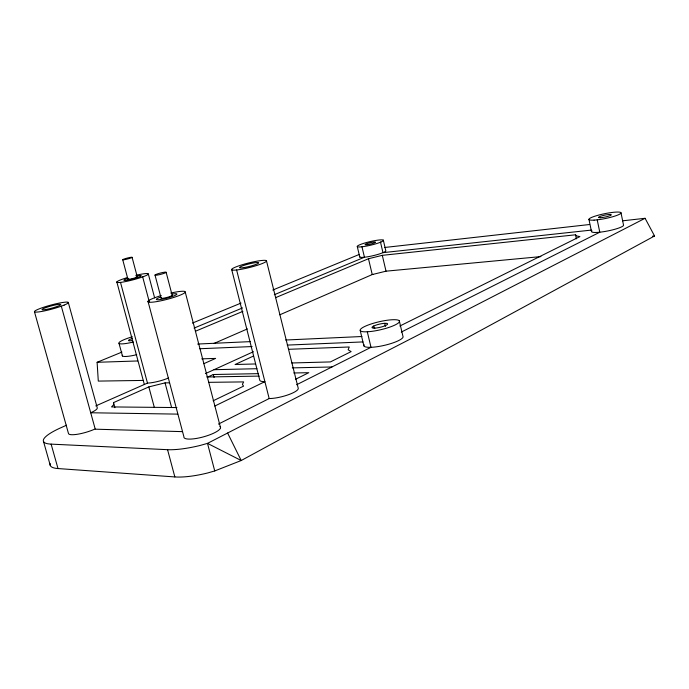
<?xml version="1.0" encoding="UTF-8"?>
<svg xmlns="http://www.w3.org/2000/svg" width="689" height="689" viewBox="0 0 689 689"><rect width="100%" height="100%" fill="white"/><g stroke="black" fill="none" stroke-linecap="round" stroke-linejoin="round"><path stroke-width="1.03" d="M622.675 220.807L645.085 218.292L654.55 235.982L241.202 460.528L214.735 470.94L207.527 473.007A47.317 12.815 -15.6 0 1 174.851 476.934L58.005 468.554A43.123 10.189 -16.7 0 1 50.245 463.654M645.085 218.292L207.501 443.371L200.266 445.421A47.472 11.808 -15.4 0 1 167.565 449.684L51.124 444.129L58.005 468.554M218.43 424.088L269.175 398.552A17.664 4.151 -14.3 0 0 288.114 394.831A17.664 4.151 -14.3 0 0 298.251 388.312L266.497 260.907A17.948 2.3 -14.1 0 0 240.177 265.394A17.948 2.3 -14.1 0 0 240.564 269.408A17.948 2.3 -14.1 0 0 266.497 260.907M296.632 384.738L371.009 347.316L367.297 331.788M401.299 332.072L599.783 232.21L597.217 219.851M182.482 431.633L94.66 429.169A17.294 3.746 -16.4 0 1 77.935 434.182A17.294 3.746 -16.4 0 1 68.495 433.57L34.45 311.712M399.853 326.018L579.923 236.594L576.624 235.948L575.496 234.803L382.3 255.335L368.477 258.737L275.531 297.682M295.572 379.251L308.775 372.689L293.755 372.982M214.813 406.028L264.895 381.646A17.707 3.919 -14.3 0 1 259.727 380.035L231.668 269.494M213.125 400.8L243.544 386.159L242.39 384.316L243.656 381.904L208.612 382.335M253.578 355.989L235.078 364.515L255.43 363.956M205.382 373.636L253.474 351.691M207.647 377.098L213.297 374.506L258.358 373.653M66.54 425.208L60.658 427.843A43.243 9.379 -16.4 0 0 51.124 444.129M203.841 363.68L215.614 358.401L201.731 358.857M114.908 407.699L113.521 402.617L148.833 386.908L165.059 382.877L169.313 382.817M95.762 405.916L147.48 383.093A16.131 3.169 -15.3 0 0 166.316 378.872L168.598 377.934M213.952 343.475L247.377 328.92M279.82 314.795L372.232 274.567L386.021 271.173L540.882 256.601M195.435 331.245L242.898 311.359M194.074 328.093L242.606 307.905M274.308 294.72L364.447 257.221L361.966 246.783M143.501 380.423L98.294 381.095L97.106 362.293L121.927 352.088M192.395 323.098L241.029 303.091M272.792 290.017L359.15 254.491M384.781 247.463L589.612 224.511M591.343 230.092L382.963 252.656L380.509 242.209M652.414 236.198L654.55 235.982M373.093 274.411L372.224 274.489L368.477 258.737M197.605 344.044L250.228 341.632M285.668 340.013L361.906 336.516M199.801 348.737L252.105 346.558M287.287 345.086L362.931 341.925M288.588 349.306L349.263 346.989L348.143 349.779L351.123 351.605L330.401 361.923L291.843 362.974M97.106 362.293L137.679 360.967M214.038 369.7L256.911 368.71M292.282 367.892L331.943 366.97M206.821 376.986L259.262 376.099M176.892 407.569L111.523 406.923L113.607 404.787L113.521 402.617M177.762 414.123L90.715 412.763L93.428 411.462A17.32 3.531 -16.2 0 0 97.227 407.716L68.289 302.428M227.611 433.028L241.202 460.528L207.501 443.371L214.735 470.94M43.502 441.442L50.297 465.506M61.312 306.174L95.177 428.92M119.042 343.441L122.427 355.98M116.829 281.939L144.32 384.436M122.745 259.813L127.939 279.303M167.565 449.684L174.851 476.934M148.833 386.908L154.284 407.259M120.506 282.395L147.48 383.093M142.666 276.9L149.272 301.816M147.997 301.308L183.903 436.766A18.982 4.72 -15.4 0 0 203.849 436.757A18.982 4.72 -15.4 0 0 220.041 426.577M132.099 257.376A4.875 0.474 -14.6 0 1 124.649 259.641A4.875 0.474 -14.6 0 1 125.467 258.582A4.875 0.474 -14.6 0 1 132.099 257.376L137.275 276.857M165.059 382.877L171.552 407.302M155.008 275.057L161.08 298.087M148.342 274.076L154.637 297.898M166.144 272.319A5.762 0.672 -14.5 0 1 157.445 275.066A5.762 0.672 -14.5 0 1 158.134 273.688A5.762 0.672 -14.5 0 1 166.144 272.319L172.172 295.348M213.297 374.506L214.081 377.529M185.255 292.127L220.54 427.714M236.611 269.967L269.175 398.552M360.218 330.539L363.895 345.887M373.671 326.035L374.161 328.102M384.686 323.322L385.418 326.414M357.298 246.662L359.761 257.031M383.317 240.134L385.745 250.503A13.461 1.921 -13.3 0 1 383.265 252.544L380.853 253.474A13.461 1.921 -13.3 0 1 364.748 257.204L362.328 257.393A13.461 1.921 -13.3 0 1 359.787 256.515M399.327 320.885L402.936 336.258A20.145 4.315 -13.1 0 1 383.058 345.645A20.145 4.315 -13.1 0 1 364.085 344.698M382.3 255.335L386.021 271.173M575.496 234.803L576.349 238.842M588.94 219.36L591.489 231.573M621.004 212.806L623.528 225.105A16.338 2.592 -11.4 0 1 605.898 231.315A16.338 2.592 -11.4 0 1 591.963 230.798M136.741 354.68A16.579 2.842 -15.2 0 1 122.332 355.24M132.65 340.435A6.64 1.068 -15.2 0 1 128.498 340.53A6.64 1.068 -15.2 0 1 132.279 338.488M135.759 275.333A16.329 1.86 -14.7 0 1 147.851 273.602A16.329 1.86 -14.7 0 1 143.011 276.78L139.54 277.96A16.329 1.86 -14.7 0 1 117.922 282.542A16.329 1.86 -14.7 0 1 127.698 277.469M137.628 275.85A8.983 1.025 -14.7 0 1 139.178 277.004A8.983 1.025 -14.7 0 1 126.354 280.363A8.983 1.025 -14.7 0 1 127.112 278.606M133.339 342.011A16.605 2.678 -15.2 0 1 118.861 343.156A16.605 2.678 -15.2 0 1 132.322 336.783M172.336 294.031A10.611 1.438 -14.7 0 1 174.601 295.624A10.611 1.438 -14.7 0 1 159.46 299.637A10.611 1.438 -14.7 0 1 159.934 297.321M172.078 295.168A5.745 0.784 -14.7 0 1 166.23 297.631A5.745 0.784 -14.7 0 1 161.372 297.803M170.786 293.058A19.301 2.618 -14.7 0 1 182.258 294.229A19.301 2.618 -14.7 0 1 151.64 302.23A19.301 2.618 -14.7 0 1 161.269 295.547M136.224 276.711A4.866 0.551 -14.7 0 1 135.879 277.572A4.866 0.551 -14.7 0 1 129.515 279.234A4.866 0.551 -14.7 0 1 128.774 278.657M64.129 305.106L60.77 306.372A17.552 2.076 -15.2 0 1 38.136 311.979A17.552 2.076 -15.2 0 1 39.704 308.663A17.552 2.076 -15.2 0 1 62.604 302.488L65.481 302.135A17.552 2.076 -15.2 0 1 64.129 305.106M380.81 242.097L378.39 243.01A13.479 1.809 -13.3 0 1 362.268 246.748L359.847 246.963A13.479 1.809 -13.3 0 1 361.475 244.095A13.479 1.809 -13.3 0 1 379.157 239.987A13.479 1.809 -13.3 0 1 380.81 242.097M600.541 217.707A6.545 0.973 -11.6 0 0 611.177 215.071A6.545 0.973 -11.6 0 0 603.073 215.519A6.545 0.973 -11.6 0 0 600.541 217.707M367.004 244.741A5.391 0.723 -13.3 0 0 375.496 242.313A5.391 0.723 -13.3 0 0 368.434 243.139A5.391 0.723 -13.3 0 0 367.004 244.741M374.885 328.119A8.07 1.628 -13.2 0 0 387.562 324.226A8.07 1.628 -13.2 0 0 376.892 324.82A8.07 1.628 -13.2 0 0 374.885 328.119M45.534 309.559A9.655 1.137 -15.2 0 0 60.615 304.796A9.655 1.137 -15.2 0 0 48.084 306.855A9.655 1.137 -15.2 0 0 45.534 309.559M367.719 331.762A20.179 4.056 -13.2 0 0 399.293 321.987A20.179 4.056 -13.2 0 0 372.413 323.572A20.179 4.056 -13.2 0 0 367.719 331.762M594.082 220.127A16.364 2.437 -11.6 0 0 620.617 213.53A16.364 2.437 -11.6 0 0 600.231 214.692A16.364 2.437 -11.6 0 0 594.082 220.127M244.345 267.513A9.87 1.266 -14.1 0 0 258.659 262.845A9.87 1.266 -14.1 0 0 244.233 265.282A9.87 1.266 -14.1 0 0 244.345 267.513"/></g></svg>
